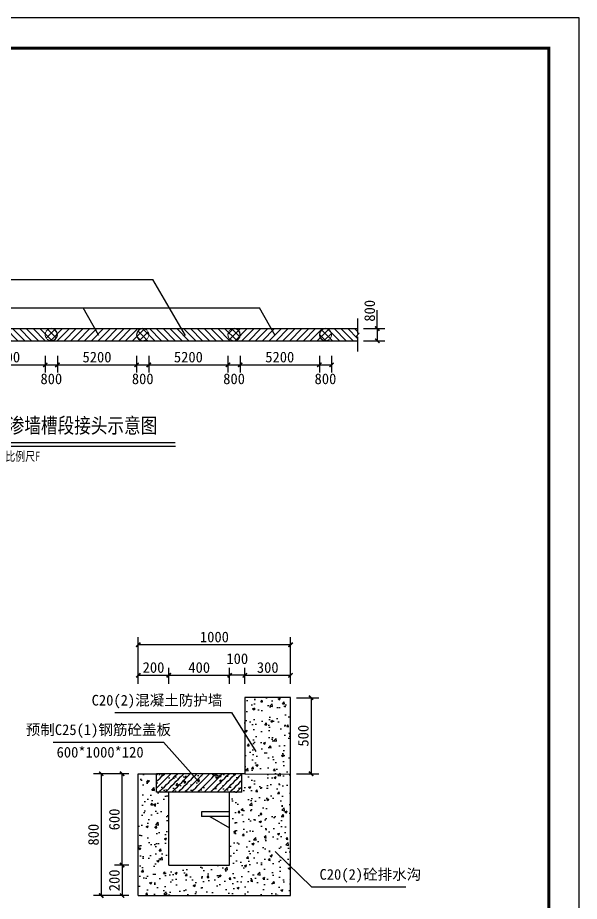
# Model space of a CAD drawing. Header units: millimetres. Extents: x 2456 to 5353, y 685 to 1986.
# Drawn here: x 4122.1 to 4306.5, y 1693.9 to 1984.1 of the extents above; entities that cross this region are included whole.
import ezdxf
from ezdxf.enums import TextEntityAlignment as Align

# ---------------------------------------------------------------- set-up
doc = ezdxf.new("R2010")
doc.units = ezdxf.units.MM
doc.linetypes.add('DASHED2', pattern=[0.375, 0.25, -0.125])
doc.layers.get('0').update_dxf_attribs({"color": 10})
doc.layers.add('0-剖面粗线TS', color=7, linetype='Continuous', lineweight=30)
for name, color, linetype in [('0-外框', 6, 'Continuous'), ('1结构线', 4, 'Continuous'), ('2文字', 7, 'Continuous'), ('TXT-DIM', 7, 'Continuous'), ('TXT-NOTE', 2, 'Continuous'), ('图框', 7, 'Continuous'), ('标注', 7, 'Continuous'), ('标注层', 7, 'Continuous')]:
    doc.layers.add(name, color=color, linetype=linetype)
doc.styles.add('HT', font='', dxfattribs={"width": 0.8})
doc.styles.add('HZ300', font='ROMANS.shx', dxfattribs={"width": 0.7, "bigfont": 'HZTXT5.shx'})
doc.styles.add('HZTXT5', font='romans.shx', dxfattribs={"width": 0.75, "bigfont": 'hztxt5.shx'})
doc.styles.add('宋体', font='')
doc.styles.get('HT').set_extended_font_data('SimHei')
doc.styles.get('宋体').set_extended_font_data('SimSun')
doc.dimstyles.new('BL200', dxfattribs={"dimtxt": 3, "dimasz": 0.01, "dimexe": 2.5, "dimexo": 2, "dimgap": 0.8, "dimtad": 1, "dimdec": 0, "dimlfac": 200, "dimzin": 0, "dimdsep": 46, "dimtxsty": 'HZ300', "dimblk": '_DIMX', "dimcen": 0.09, "dimclrt": 256, "dimaunit": 1, "dimadec": 0, "dimazin": 0, "dimtfac": 1, "dimtdec": 0, "dimtmove": 2, "dimatfit": 3, "dimldrblk": '_DIMX', "dimfxl": 1, "dimfrac": 2, "dimtolj": 1, "dimtzin": 0, "dimarcsym": 0})
doc.dimstyles.new('BZ20', dxfattribs={"dimtxt": 3, "dimasz": 0.01, "dimexe": 2.5, "dimexo": 2, "dimgap": 0.8, "dimtad": 1, "dimdec": 0, "dimlfac": 20, "dimzin": 0, "dimdsep": 46, "dimtxsty": 'HZTXT5', "dimblk": '_DIMX', "dimcen": 0.09, "dimclrt": 256, "dimaunit": 1, "dimadec": 0, "dimazin": 0, "dimtfac": 1, "dimtdec": 0, "dimtmove": 2, "dimatfit": 3, "dimldrblk": '_DIMX', "dimfxl": 1, "dimfrac": 2, "dimtolj": 1, "dimtzin": 0, "dimarcsym": 0})
pattern_1 = [(135, (92.0056, 674.913), (-1.122532, -1.122532), [])]
pattern_2 = [(45, (92.0056, 674.913), (-1.122532, 1.122532), [])]

# ---------------------------------------------------------------- blocks, each defined once
blk = doc.blocks.new('_DIMX')
at = {"const_width": 50}
blk.add_lwpolyline([(-70, -70), (70, 70)], dxfattribs=at)
blk = doc.blocks.new('*D73')
at = {"layer": 'Defpoints', "color": 0, "transparency": 16777216}
for p in [(4221.13, 1875.05), (4225.13, 1875.05), (4225.13, 1870.06)]:
    blk.add_point(p, dxfattribs=at)
at = {"layer": '标注层', "color": 0, "lineweight": -2, "transparency": 16777216}
for p, q in [((4221.13, 1873.05), (4221.13, 1867.56)), ((4225.13, 1873.05), (4225.13, 1867.56)), ((4221.14, 1870.06), (4225.12, 1870.06))]:
    blk.add_line(p, q, dxfattribs=at)
at = {"layer": '标注层', "color": 0, "lineweight": -2, "transparency": 16777216, "xscale": 0.01, "yscale": 0.01, "zscale": 0.01, "rotation": 180}
blk.add_blockref('_DIMX', (4221.13, 1870.06), dxfattribs=at)
at = {"layer": '标注层', "color": 0, "lineweight": -2, "transparency": 16777216, "xscale": 0.01, "yscale": 0.01, "zscale": 0.01}
blk.add_blockref('_DIMX', (4225.13, 1870.06), dxfattribs=at)
at = {"layer": '标注层', "transparency": 16777216, "insert": (4223.13, 1865.46), "char_height": 3.5, "attachment_point": 5, "style": '宋体'}
blk.add_mtext('\\A1;800', dxfattribs=at)
blk = doc.blocks.new('*D74')
at = {"layer": 'Defpoints', "color": 0, "transparency": 16777216}
for p in [(4195.13, 1875.05), (4221.13, 1875.05), (4221.13, 1870.06)]:
    blk.add_point(p, dxfattribs=at)
at = {"layer": '标注层', "color": 0, "lineweight": -2, "transparency": 16777216}
for p, q in [((4195.13, 1873.05), (4195.13, 1867.56)), ((4221.13, 1873.05), (4221.13, 1867.56)), ((4195.14, 1870.06), (4221.12, 1870.06))]:
    blk.add_line(p, q, dxfattribs=at)
at = {"layer": '标注层', "color": 0, "lineweight": -2, "transparency": 16777216, "xscale": 0.01, "yscale": 0.01, "zscale": 0.01, "rotation": 180}
blk.add_blockref('_DIMX', (4195.13, 1870.06), dxfattribs=at)
at = {"layer": '标注层', "color": 0, "lineweight": -2, "transparency": 16777216, "xscale": 0.01, "yscale": 0.01, "zscale": 0.01}
blk.add_blockref('_DIMX', (4221.13, 1870.06), dxfattribs=at)
at = {"layer": '标注层', "transparency": 16777216, "insert": (4208.13, 1872.61), "char_height": 3.5, "attachment_point": 5, "style": '宋体'}
blk.add_mtext('\\A1;5200', dxfattribs=at)
blk = doc.blocks.new('*D75')
at = {"layer": 'Defpoints', "color": 0, "transparency": 16777216}
for p in [(4191.13, 1875.05), (4195.13, 1875.05), (4195.13, 1870.06)]:
    blk.add_point(p, dxfattribs=at)
at = {"layer": '标注层', "color": 0, "lineweight": -2, "transparency": 16777216}
for p, q in [((4191.13, 1873.05), (4191.13, 1867.56)), ((4195.13, 1873.05), (4195.13, 1867.56)), ((4191.14, 1870.06), (4195.12, 1870.06))]:
    blk.add_line(p, q, dxfattribs=at)
at = {"layer": '标注层', "color": 0, "lineweight": -2, "transparency": 16777216, "xscale": 0.01, "yscale": 0.01, "zscale": 0.01, "rotation": 180}
blk.add_blockref('_DIMX', (4191.13, 1870.06), dxfattribs=at)
at = {"layer": '标注层', "color": 0, "lineweight": -2, "transparency": 16777216, "xscale": 0.01, "yscale": 0.01, "zscale": 0.01}
blk.add_blockref('_DIMX', (4195.13, 1870.06), dxfattribs=at)
at = {"layer": '标注层', "transparency": 16777216, "insert": (4193.13, 1865.46), "char_height": 3.5, "attachment_point": 5, "style": '宋体'}
blk.add_mtext('\\A1;800', dxfattribs=at)
blk = doc.blocks.new('*D76')
at = {"layer": 'Defpoints', "color": 0, "transparency": 16777216}
for p in [(4165.13, 1875.05), (4191.13, 1875.05), (4191.13, 1870.06)]:
    blk.add_point(p, dxfattribs=at)
at = {"layer": '标注层', "color": 0, "lineweight": -2, "transparency": 16777216}
for p, q in [((4165.13, 1873.05), (4165.13, 1867.56)), ((4191.13, 1873.05), (4191.13, 1867.56)), ((4165.14, 1870.06), (4191.12, 1870.06))]:
    blk.add_line(p, q, dxfattribs=at)
at = {"layer": '标注层', "color": 0, "lineweight": -2, "transparency": 16777216, "xscale": 0.01, "yscale": 0.01, "zscale": 0.01, "rotation": 180}
blk.add_blockref('_DIMX', (4165.13, 1870.06), dxfattribs=at)
at = {"layer": '标注层', "color": 0, "lineweight": -2, "transparency": 16777216, "xscale": 0.01, "yscale": 0.01, "zscale": 0.01}
blk.add_blockref('_DIMX', (4191.13, 1870.06), dxfattribs=at)
at = {"layer": '标注层', "transparency": 16777216, "insert": (4178.13, 1872.61), "char_height": 3.5, "attachment_point": 5, "style": '宋体'}
blk.add_mtext('\\A1;5200', dxfattribs=at)
blk = doc.blocks.new('*D77')
at = {"layer": 'Defpoints', "color": 0, "transparency": 16777216}
for p in [(4161.13, 1875.05), (4165.13, 1875.05), (4165.13, 1870.06)]:
    blk.add_point(p, dxfattribs=at)
at = {"layer": '标注层', "color": 0, "lineweight": -2, "transparency": 16777216}
for p, q in [((4161.13, 1873.05), (4161.13, 1867.56)), ((4165.13, 1873.05), (4165.13, 1867.56)), ((4161.14, 1870.06), (4165.12, 1870.06))]:
    blk.add_line(p, q, dxfattribs=at)
at = {"layer": '标注层', "color": 0, "lineweight": -2, "transparency": 16777216, "xscale": 0.01, "yscale": 0.01, "zscale": 0.01, "rotation": 180}
blk.add_blockref('_DIMX', (4161.13, 1870.06), dxfattribs=at)
at = {"layer": '标注层', "color": 0, "lineweight": -2, "transparency": 16777216, "xscale": 0.01, "yscale": 0.01, "zscale": 0.01}
blk.add_blockref('_DIMX', (4165.13, 1870.06), dxfattribs=at)
at = {"layer": '标注层', "transparency": 16777216, "insert": (4163.13, 1865.46), "char_height": 3.5, "attachment_point": 5, "style": '宋体'}
blk.add_mtext('\\A1;800', dxfattribs=at)
blk = doc.blocks.new('*D78')
at = {"layer": 'Defpoints', "color": 0, "transparency": 16777216}
for p in [(4135.13, 1875.05), (4161.13, 1875.05), (4161.13, 1870.06)]:
    blk.add_point(p, dxfattribs=at)
at = {"layer": '标注层', "color": 0, "lineweight": -2, "transparency": 16777216}
for p, q in [((4135.13, 1873.05), (4135.13, 1867.56)), ((4161.13, 1873.05), (4161.13, 1867.56)), ((4135.14, 1870.06), (4161.12, 1870.06))]:
    blk.add_line(p, q, dxfattribs=at)
at = {"layer": '标注层', "color": 0, "lineweight": -2, "transparency": 16777216, "xscale": 0.01, "yscale": 0.01, "zscale": 0.01, "rotation": 180}
blk.add_blockref('_DIMX', (4135.13, 1870.06), dxfattribs=at)
at = {"layer": '标注层', "color": 0, "lineweight": -2, "transparency": 16777216, "xscale": 0.01, "yscale": 0.01, "zscale": 0.01}
blk.add_blockref('_DIMX', (4161.13, 1870.06), dxfattribs=at)
at = {"layer": '标注层', "transparency": 16777216, "insert": (4148.13, 1872.61), "char_height": 3.5, "attachment_point": 5, "style": '宋体'}
blk.add_mtext('\\A1;5200', dxfattribs=at)
blk = doc.blocks.new('*D79')
at = {"layer": 'Defpoints', "color": 0, "transparency": 16777216}
for p in [(4131.13, 1875.05), (4135.13, 1875.05), (4135.13, 1870.06)]:
    blk.add_point(p, dxfattribs=at)
at = {"layer": '标注层', "color": 0, "lineweight": -2, "transparency": 16777216}
for p, q in [((4131.13, 1873.05), (4131.13, 1867.56)), ((4135.13, 1873.05), (4135.13, 1867.56)), ((4131.14, 1870.06), (4135.12, 1870.06))]:
    blk.add_line(p, q, dxfattribs=at)
at = {"layer": '标注层', "color": 0, "lineweight": -2, "transparency": 16777216, "xscale": 0.01, "yscale": 0.01, "zscale": 0.01, "rotation": 180}
blk.add_blockref('_DIMX', (4131.13, 1870.06), dxfattribs=at)
at = {"layer": '标注层', "color": 0, "lineweight": -2, "transparency": 16777216, "xscale": 0.01, "yscale": 0.01, "zscale": 0.01}
blk.add_blockref('_DIMX', (4135.13, 1870.06), dxfattribs=at)
at = {"layer": '标注层', "transparency": 16777216, "insert": (4133.13, 1865.46), "char_height": 3.5, "attachment_point": 5, "style": '宋体'}
blk.add_mtext('\\A1;800', dxfattribs=at)
blk = doc.blocks.new('*D80')
at = {"layer": 'Defpoints', "color": 0, "transparency": 16777216}
for p in [(4105.13, 1875.05), (4131.13, 1875.05), (4131.13, 1870.06)]:
    blk.add_point(p, dxfattribs=at)
at = {"layer": '标注层', "color": 0, "lineweight": -2, "transparency": 16777216}
for p, q in [((4105.13, 1873.05), (4105.13, 1867.56)), ((4131.13, 1873.05), (4131.13, 1867.56)), ((4105.14, 1870.06), (4131.12, 1870.06))]:
    blk.add_line(p, q, dxfattribs=at)
at = {"layer": '标注层', "color": 0, "lineweight": -2, "transparency": 16777216, "xscale": 0.01, "yscale": 0.01, "zscale": 0.01, "rotation": 180}
blk.add_blockref('_DIMX', (4105.13, 1870.06), dxfattribs=at)
at = {"layer": '标注层', "color": 0, "lineweight": -2, "transparency": 16777216, "xscale": 0.01, "yscale": 0.01, "zscale": 0.01}
blk.add_blockref('_DIMX', (4131.13, 1870.06), dxfattribs=at)
at = {"layer": '标注层', "transparency": 16777216, "insert": (4118.13, 1872.61), "char_height": 3.5, "attachment_point": 5, "style": '宋体'}
blk.add_mtext('\\A1;5200', dxfattribs=at)
blk = doc.blocks.new('*D88')
at = {"layer": 'Defpoints', "color": 0, "transparency": 16777216}
for p in [(4233.68, 1881.98), (4233.68, 1877.98), (4240.16, 1877.98)]:
    blk.add_point(p, dxfattribs=at)
at = {"layer": '标注层', "color": 0, "lineweight": -2, "transparency": 16777216}
for p, q in [((4235.68, 1881.98), (4242.66, 1881.98)), ((4240.16, 1881.97), (4240.16, 1877.99)), ((4235.68, 1877.98), (4242.66, 1877.98))]:
    blk.add_line(p, q, dxfattribs=at)
at = {"layer": '标注层', "color": 0, "lineweight": -2, "transparency": 16777216, "xscale": 0.01, "yscale": 0.01, "zscale": 0.01}
for p, rotation in [((4240.16, 1881.98), 90), ((4240.16, 1877.98), 270)]:
    blk.add_blockref('_DIMX', p, dxfattribs=dict(at, rotation=rotation))
at = {"layer": '标注层', "transparency": 16777216, "insert": (4237.66, 1887.83), "char_height": 3.5, "attachment_point": 5, "rotation": 90, "style": '宋体'}
blk.add_mtext('\\A1;800', dxfattribs=at)
blk = doc.blocks.new('*D97')
at = {"layer": 'Defpoints', "color": 0, "transparency": 16777216}
for p in [(4171.68, 1768.1), (4161.68, 1763.28), (4171.68, 1763.28)]:
    blk.add_point(p, dxfattribs=at)
at = {"layer": '标注', "color": 0, "lineweight": -2, "transparency": 16777216}
for p, q in [((4161.68, 1765.28), (4161.68, 1770.6)), ((4171.68, 1765.28), (4171.68, 1770.6)), ((4161.69, 1768.1), (4171.67, 1768.1))]:
    blk.add_line(p, q, dxfattribs=at)
at = {"layer": '标注', "color": 0, "lineweight": -2, "transparency": 16777216, "xscale": 0.01, "yscale": 0.01, "zscale": 0.01, "rotation": 180}
blk.add_blockref('_DIMX', (4161.68, 1768.1), dxfattribs=at)
at = {"layer": '标注', "color": 0, "lineweight": -2, "transparency": 16777216, "xscale": 0.01, "yscale": 0.01, "zscale": 0.01}
blk.add_blockref('_DIMX', (4171.68, 1768.1), dxfattribs=at)
at = {"layer": '标注', "transparency": 16777216, "insert": (4166.68, 1770.65), "char_height": 3.5, "attachment_point": 5, "style": '宋体'}
blk.add_mtext('\\A1;200', dxfattribs=at)
blk = doc.blocks.new('*D98')
at = {"layer": 'Defpoints', "color": 0, "transparency": 16777216}
for p in [(4211.68, 1768.1), (4196.68, 1763.28), (4211.68, 1763.28)]:
    blk.add_point(p, dxfattribs=at)
at = {"layer": '标注', "color": 0, "lineweight": -2, "transparency": 16777216}
for p, q in [((4196.68, 1765.28), (4196.68, 1770.6)), ((4211.68, 1765.28), (4211.68, 1770.6)), ((4196.69, 1768.1), (4211.67, 1768.1))]:
    blk.add_line(p, q, dxfattribs=at)
at = {"layer": '标注', "color": 0, "lineweight": -2, "transparency": 16777216, "xscale": 0.01, "yscale": 0.01, "zscale": 0.01, "rotation": 180}
blk.add_blockref('_DIMX', (4196.68, 1768.1), dxfattribs=at)
at = {"layer": '标注', "color": 0, "lineweight": -2, "transparency": 16777216, "xscale": 0.01, "yscale": 0.01, "zscale": 0.01}
blk.add_blockref('_DIMX', (4211.68, 1768.1), dxfattribs=at)
at = {"layer": '标注', "transparency": 16777216, "insert": (4204.18, 1770.65), "char_height": 3.5, "attachment_point": 5, "style": '宋体'}
blk.add_mtext('\\A1;300', dxfattribs=at)
blk = doc.blocks.new('*D99')
at = {"layer": 'Defpoints', "color": 0, "transparency": 16777216}
for p in [(4191.68, 1768.1), (4171.68, 1763.28), (4191.68, 1763.28)]:
    blk.add_point(p, dxfattribs=at)
at = {"layer": '标注', "color": 0, "lineweight": -2, "transparency": 16777216}
for p, q in [((4171.68, 1765.28), (4171.68, 1770.6)), ((4191.68, 1765.28), (4191.68, 1770.6)), ((4171.69, 1768.1), (4191.67, 1768.1))]:
    blk.add_line(p, q, dxfattribs=at)
at = {"layer": '标注', "color": 0, "lineweight": -2, "transparency": 16777216, "xscale": 0.01, "yscale": 0.01, "zscale": 0.01, "rotation": 180}
blk.add_blockref('_DIMX', (4171.68, 1768.1), dxfattribs=at)
at = {"layer": '标注', "color": 0, "lineweight": -2, "transparency": 16777216, "xscale": 0.01, "yscale": 0.01, "zscale": 0.01}
blk.add_blockref('_DIMX', (4191.68, 1768.1), dxfattribs=at)
at = {"layer": '标注', "transparency": 16777216, "insert": (4181.68, 1770.65), "char_height": 3.5, "attachment_point": 5, "style": '宋体'}
blk.add_mtext('\\A1;400', dxfattribs=at)
blk = doc.blocks.new('*D100')
at = {"layer": 'Defpoints', "color": 0, "transparency": 16777216}
for p in [(4191.68, 1768.1), (4191.68, 1763.28), (4196.68, 1763.28)]:
    blk.add_point(p, dxfattribs=at)
at = {"layer": '标注', "color": 0, "lineweight": -2, "transparency": 16777216}
for p, q in [((4191.68, 1765.28), (4191.68, 1770.6)), ((4196.68, 1765.28), (4196.68, 1770.6)), ((4196.67, 1768.1), (4191.69, 1768.1))]:
    blk.add_line(p, q, dxfattribs=at)
at = {"layer": '标注', "color": 0, "lineweight": -2, "transparency": 16777216, "xscale": 0.01, "yscale": 0.01, "zscale": 0.01, "rotation": 180}
blk.add_blockref('_DIMX', (4191.68, 1768.1), dxfattribs=at)
at = {"layer": '标注', "color": 0, "lineweight": -2, "transparency": 16777216, "xscale": 0.01, "yscale": 0.01, "zscale": 0.01}
blk.add_blockref('_DIMX', (4196.68, 1768.1), dxfattribs=at)
at = {"layer": '标注', "transparency": 16777216, "insert": (4194.18, 1773.55), "char_height": 3.5, "attachment_point": 5, "style": '宋体'}
blk.add_mtext('\\A1;100', dxfattribs=at)
blk = doc.blocks.new('*D101')
at = {"layer": 'Defpoints', "color": 0, "transparency": 16777216}
for p in [(4161.68, 1778.13), (4161.68, 1763.28), (4211.68, 1763.28)]:
    blk.add_point(p, dxfattribs=at)
at = {"layer": '标注', "color": 0, "lineweight": -2, "transparency": 16777216}
for p, q in [((4161.68, 1765.28), (4161.68, 1780.63)), ((4211.68, 1765.28), (4211.68, 1780.63)), ((4211.67, 1778.13), (4161.69, 1778.13))]:
    blk.add_line(p, q, dxfattribs=at)
at = {"layer": '标注', "color": 0, "lineweight": -2, "transparency": 16777216, "xscale": 0.01, "yscale": 0.01, "zscale": 0.01, "rotation": 180}
blk.add_blockref('_DIMX', (4161.68, 1778.13), dxfattribs=at)
at = {"layer": '标注', "color": 0, "lineweight": -2, "transparency": 16777216, "xscale": 0.01, "yscale": 0.01, "zscale": 0.01}
blk.add_blockref('_DIMX', (4211.68, 1778.13), dxfattribs=at)
at = {"layer": '标注', "transparency": 16777216, "insert": (4186.68, 1780.68), "char_height": 3.5, "attachment_point": 5, "style": '宋体'}
blk.add_mtext('\\A1;1000', dxfattribs=at)
blk = doc.blocks.new('*D102')
at = {"layer": 'Defpoints', "color": 0, "transparency": 16777216}
for p in [(4211.68, 1760.76), (4211.68, 1735.76), (4218.41, 1735.76)]:
    blk.add_point(p, dxfattribs=at)
at = {"layer": '标注', "color": 0, "lineweight": -2, "transparency": 16777216}
for p, q in [((4213.68, 1760.76), (4220.91, 1760.76)), ((4218.41, 1760.75), (4218.41, 1735.77)), ((4213.68, 1735.76), (4220.91, 1735.76))]:
    blk.add_line(p, q, dxfattribs=at)
at = {"layer": '标注', "color": 0, "lineweight": -2, "transparency": 16777216, "xscale": 0.01, "yscale": 0.01, "zscale": 0.01}
for p, rotation in [((4218.41, 1760.76), 90), ((4218.41, 1735.76), 270)]:
    blk.add_blockref('_DIMX', p, dxfattribs=dict(at, rotation=rotation))
at = {"layer": '标注', "transparency": 16777216, "insert": (4215.86, 1748.26), "char_height": 3.5, "attachment_point": 5, "rotation": 90, "style": '宋体'}
blk.add_mtext('\\A1;500', dxfattribs=at)
blk = doc.blocks.new('*D103')
at = {"layer": 'Defpoints', "color": 0, "transparency": 16777216}
for p in [(4156.38, 1735.76), (4160.6, 1735.76), (4160.6, 1705.76)]:
    blk.add_point(p, dxfattribs=at)
at = {"layer": '标注', "color": 0, "lineweight": -2, "transparency": 16777216}
for p, q in [((4158.6, 1735.76), (4153.88, 1735.76)), ((4156.38, 1705.77), (4156.38, 1735.75)), ((4158.6, 1705.76), (4153.88, 1705.76))]:
    blk.add_line(p, q, dxfattribs=at)
at = {"layer": '标注', "color": 0, "lineweight": -2, "transparency": 16777216, "xscale": 0.01, "yscale": 0.01, "zscale": 0.01}
for p, rotation in [((4156.38, 1735.76), 90), ((4156.38, 1705.76), 270)]:
    blk.add_blockref('_DIMX', p, dxfattribs=dict(at, rotation=rotation))
at = {"layer": '标注', "transparency": 16777216, "insert": (4153.83, 1720.76), "char_height": 3.5, "attachment_point": 5, "rotation": 90, "style": '宋体'}
blk.add_mtext('\\A1;600', dxfattribs=at)
blk = doc.blocks.new('*D104')
at = {"layer": 'Defpoints', "color": 0, "transparency": 16777216}
for p in [(4160.6, 1705.76), (4156.38, 1695.76), (4160.6, 1695.76)]:
    blk.add_point(p, dxfattribs=at)
at = {"layer": '标注', "color": 0, "lineweight": -2, "transparency": 16777216}
for p, q in [((4158.6, 1705.76), (4153.88, 1705.76)), ((4156.38, 1705.75), (4156.38, 1695.77)), ((4158.6, 1695.76), (4153.88, 1695.76))]:
    blk.add_line(p, q, dxfattribs=at)
at = {"layer": '标注', "color": 0, "lineweight": -2, "transparency": 16777216, "xscale": 0.01, "yscale": 0.01, "zscale": 0.01}
for p, rotation in [((4156.38, 1705.76), 90), ((4156.38, 1695.76), 270)]:
    blk.add_blockref('_DIMX', p, dxfattribs=dict(at, rotation=rotation))
at = {"layer": '标注', "transparency": 16777216, "insert": (4153.83, 1700.76), "char_height": 3.5, "attachment_point": 5, "rotation": 90, "style": '宋体'}
blk.add_mtext('\\A1;200', dxfattribs=at)
blk = doc.blocks.new('*D105')
at = {"layer": 'Defpoints', "color": 0, "transparency": 16777216}
for p in [(4160.6, 1735.76), (4149.52, 1695.76), (4160.6, 1695.76)]:
    blk.add_point(p, dxfattribs=at)
at = {"layer": '标注', "color": 0, "lineweight": -2, "transparency": 16777216}
for p, q in [((4158.6, 1735.76), (4147.02, 1735.76)), ((4149.52, 1735.75), (4149.52, 1695.77)), ((4158.6, 1695.76), (4147.02, 1695.76))]:
    blk.add_line(p, q, dxfattribs=at)
at = {"layer": '标注', "color": 0, "lineweight": -2, "transparency": 16777216, "xscale": 0.01, "yscale": 0.01, "zscale": 0.01}
for p, rotation in [((4149.52, 1735.76), 90), ((4149.52, 1695.76), 270)]:
    blk.add_blockref('_DIMX', p, dxfattribs=dict(at, rotation=rotation))
at = {"layer": '标注', "transparency": 16777216, "insert": (4146.97, 1715.76), "char_height": 3.5, "attachment_point": 5, "rotation": 90, "style": '宋体'}
blk.add_mtext('\\A1;800', dxfattribs=at)

msp = doc.modelspace()

# ---------------------------------------------------------------- hatches: boundary and pattern name
at = {"linetype": 'DASHED2', "lineweight": 0, "ltscale": 0.2}
h = msp.add_hatch(dxfattribs=at)
h.set_pattern_fill('ANSI31', color=0, scale=0.5, angle=90, style=0)
h.set_pattern_definition(pattern_1)
h.paths.add_polyline_path([(4133.1285, 1881.985), (4103.1285, 1881.985, 1), (4103.1285, 1877.985), (4133.1285, 1877.985, 1)])
h = msp.add_hatch(dxfattribs=at)
h.set_pattern_fill('ANSI31', color=0, scale=0.5, angle=90, style=0)
h.set_pattern_definition(pattern_1)
h.paths.add_polyline_path([(4193.1285, 1881.985), (4163.1285, 1881.985, 1), (4163.1285, 1877.985), (4193.1285, 1877.985, 1)])
h = msp.add_hatch(dxfattribs=at)
h.set_pattern_fill('ANSI31', color=0, scale=0.5, angle=90, style=0)
h.set_pattern_definition(pattern_1)
edge = h.paths.add_edge_path()
edge.add_arc((4223.1285, 1879.985), 2, 0, 360)
edge = h.paths.add_edge_path()
edge.add_line((4233.6824, 1877.985), (4233.6824, 1881.985))
edge.add_line((4233.6824, 1881.985), (4223.1285, 1881.985))
edge.add_arc((4223.1285, 1879.985), 2, -90, 90, ccw=False)
edge.add_line((4223.1285, 1877.985), (4233.6824, 1877.985))
h = msp.add_hatch()
h.set_pattern_fill('钢筋混凝土', color=0, angle=45, style=0)
h.set_pattern_definition([(95, (4188.649, 1732.937), (5.5155, 4.628), [0.75, -8.25]), (40, (4188.649, 1732.937), (-6.3, 4.3377), [0.6, -6.6]), (145.45, (4189.109, 1733.3225), (-0.7844, 8.9658), [0.6374, -7.0114]), (91.184, (4187.235, 1734.351), (8.717, 6.376), [1.125, -12.375]), (141.636, (4187.961, 1734.882), (-0.279, 13.497), [0.956, -10.517]), (36.184, (4187.235, 1734.351), (-0.279, 13.497), [0.9, -9.9]), (66, (4188.2957, 1734.7046), (7.0677, 1.3738), [0.75, -8.25]), (11, (4188.296, 1734.7046), (-3.407, 6.848), [0.6, -6.6]), (116.45, (4188.885, 1734.819), (3.6606, 8.222), [0.6374, -7.0114]), (82.5, (4188.6492, 1732.9369), (-2.26793, 2.4399), [0, -6.52, 0, -6.7, 0, -6.625]), (52.5, (4188.6492, 1732.937), (-0.9287, 4.6491), [0, -3.82, 0, -6.37, 0, -2.525]), (12.5, (4187.0724, 1731.36), (3.93418, 3.6152), [0, -2.5, 0, -7.8, 0, -10.35]), (2.5, (4186.3653, 1730.653), (3.4159, 4.8316), [0, -3.25, 0, -5.18, 0, -7.35]), (45, (4188.6492, 1732.9369), (-1.06066, 1.06066), [1])])
h.paths.add_polyline_path([(4195.6771, 1735.7614), (4175.6771, 1735.7614), (4167.6771, 1735.7614), (4167.6771, 1729.7614), (4195.6771, 1729.7614)])
at = {"layer": '1结构线', "linetype": 'Continuous'}
h = msp.add_hatch(dxfattribs=at)
h.set_pattern_fill('混凝土2', color=0, style=0)
h.set_pattern_definition([(50, (4208.8156, 1721.777), (7.1726, -0.6275), [0.75, -8.25]), (355, (4208.8156, 1721.777), (-1.3875, 7.5219), [0.6, -6.6]), (100.451, (4209.413, 1721.725), (5.7851, 6.8944), [0.6374, -7.0114]), (46.184, (4208.816, 1723.777), (10.6724, -1.6552), [1.125, -12.375]), (96.636, (4209.705, 1723.639), (9.3466, 9.7412), [0.9561, -10.5171]), (351.184, (4208.816, 1723.777), (9.3466, 9.7412), [0.9, -9.9]), (21, (4209.8156, 1723.277), (5.96907, -4.0262), [0.75, -8.25]), (326, (4209.8156, 1723.277), (2.43315, 7.2515), [0.6, -6.6]), (71.451, (4210.313, 1722.9415), (8.4022, 3.2253), [0.6374, -7.0114]), (37.5, (4208.8156, 1721.777), (0.1216, 3.32894), [0, -6.52, 0, -6.7, 0, -6.625]), (7.5, (4208.8156, 1721.777), (2.6307, 3.94412), [0, -3.82, 0, -6.37, 0, -2.525]), (327.5, (4206.5856, 1721.777), (5.33822, -0.22555), [0, -2.5, 0, -7.8, 0, -10.35]), (317.5, (4205.5856, 1721.777), (5.83186, 1.00105), [0, -3.25, 0, -5.18, 0, -7.35])])
h.paths.add_polyline_path([(4211.6771, 1735.7614), (4211.6831, 1760.7614), (4196.6771, 1760.7614), (4196.6771, 1735.7614), (4195.6771, 1735.7614), (4195.6771, 1729.7614), (4191.6771, 1729.7614), (4191.6771, 1705.7614), (4171.6771, 1705.7614), (4171.6771, 1729.7614), (4167.6771, 1729.7614), (4167.6771, 1735.7614), (4161.6771, 1735.7614), (4161.6771, 1695.7614), (4211.6771, 1695.7614)])
at = {"layer": '标注层'}
h = msp.add_hatch(dxfattribs=at)
h.set_pattern_fill('ANSI31', color=0, scale=0.5, style=0)
h.set_pattern_definition(pattern_2)
h.paths.add_polyline_path([(4163.1285, 1881.985), (4133.1285, 1881.985, 1), (4133.1285, 1877.985), (4163.1285, 1877.985, 1)])
h = msp.add_hatch(dxfattribs=at)
h.set_pattern_fill('ANSI31', color=0, scale=0.5, style=0)
h.set_pattern_definition(pattern_2)
h.paths.add_polyline_path([(4223.1285, 1881.985), (4193.1285, 1881.985, 1), (4193.1285, 1877.985), (4223.1285, 1877.985, 1)])

# ---------------------------------------------------------------- linework, layer by layer
at = {"color": 0}
for p, q in [((4046.4404, 1898.1308), (4166.5108, 1898.1308)), ((4177.1369, 1879.748), (4166.5108, 1898.1308)), ((4029.2336, 1888.7587), (4201.4562, 1888.7587)), ((4148.7579, 1879.748), (4143.5493, 1888.7587)), ((4206.6648, 1879.748), (4201.4562, 1888.7587)), ((4233.6824, 1885.3092), (4233.6824, 1880.5157)), ((3990.9614, 1881.985), (4233.6824, 1881.985)), ((3990.9614, 1877.985), (4233.6824, 1877.985)), ((4234.1753, 1880.5157), (4233.1615, 1879.284)), ((4233.1615, 1879.284), (4233.6824, 1879.284)), ((4233.6824, 1880.5157), (4234.1753, 1880.5157)), ((4233.6824, 1879.284), (4233.6824, 1874.4661))]:
    msp.add_line(p, q, dxfattribs=at)
at = {"color": 0, "flags": 128}
for points in [[(4191.6771, 1723.2614), (4182.4323, 1723.2614)], [(4182.4323, 1723.2614), (4182.4323, 1721.7614)], [(4191.6771, 1721.7614), (4182.4323, 1721.7614)], [(4185.1618, 1721.7614), (4191.6771, 1718.0114)]]:
    msp.add_lwpolyline(points, dxfattribs=at)
at = {"color": 0, "linetype": 'DASHED2', "lineweight": 0, "ltscale": 0.2}
for centre, start, end in [((4133.1285, 1879.985), 90, 270), ((4163.1285, 1879.985), 270, 90), ((4193.1285, 1879.985), 90, 270), ((4223.1285, 1879.985), 270, 90)]:
    msp.add_arc(centre, 2, start, end, dxfattribs=at)
at = {"layer": '0-剖面粗线TS', "color": 0, "flags": 128}
msp.add_lwpolyline([(4211.6831, 1735.4613), (4211.6831, 1760.7614), (4196.6771, 1760.7614), (4196.6771, 1735.7614)], dxfattribs=at)
at = {"layer": '0-剖面粗线TS', "color": 0, "linetype": 'Continuous', "flags": 128}
for points in [[(4161.6771, 1695.7614), (4161.6771, 1735.7614)], [(4161.6771, 1735.7614), (4167.6771, 1735.7614)], [(4167.6771, 1729.7614), (4167.6771, 1735.7614)], [(4196.6771, 1735.7614), (4167.6771, 1735.7614)], [(4195.6771, 1729.7614), (4195.6771, 1735.7614)], [(4196.6771, 1735.7614), (4211.6771, 1735.6435)], [(4211.6771, 1695.7614), (4211.6771, 1735.7614)], [(4195.6771, 1729.7614), (4167.6771, 1729.7614)], [(4171.6771, 1705.7614), (4171.6771, 1729.7614)], [(4191.6771, 1705.7614), (4191.6771, 1729.7614)], [(4171.6771, 1705.7614), (4191.6771, 1705.7614)], [(4161.6771, 1695.7614), (4211.6771, 1695.7614)]]:
    msp.add_lwpolyline(points, dxfattribs=at)
at = {"layer": '0-外框', "color": 0}
msp.add_lwpolyline([(4306.4853, 1390.1049), (4306.4853, 1984.1049), (3465.4853, 1984.1049), (3465.4853, 1390.1049)], close=True, dxfattribs=at)
at = {"layer": '2文字', "color": 0}
for p, q in [((4153.9301, 1755.9123), (4192.3108, 1755.9123)), ((4192.3108, 1755.9123), (4200.3258, 1743.048)), ((4133.6951, 1746.1258), (4169.9589, 1746.1258)), ((4169.9589, 1746.1258), (4181.6229, 1733.0121)), ((4218.5617, 1698.6501), (4206.6026, 1710.2391)), ((4218.5617, 1698.6501), (4249.5472, 1698.6501))]:
    msp.add_line(p, q, dxfattribs=at)
at = {"layer": 'TXT-DIM', "color": 0, "ltscale": 3}
for centre, start, end in [((4133.1285, 1879.985), 270, 90), ((4163.1285, 1879.985), 90, 270), ((4193.1285, 1879.985), 270, 90), ((4223.1285, 1879.985), 90, 270)]:
    msp.add_arc(centre, 2, start, end, dxfattribs=at)
at = {"layer": 'TXT-NOTE', "color": 0}
msp.add_line((4173.8483, 1843.301), (4079.8615, 1843.301), dxfattribs=at)
at = {"layer": 'TXT-NOTE', "color": 0, "const_width": 0.5, "flags": 128}
msp.add_lwpolyline([(4173.8555, 1844.501), (4079.8455, 1844.501)], dxfattribs=at)
at = {"layer": '图框', "color": 0, "const_width": 1}
msp.add_lwpolyline([(3490.4853, 1400.1049), (3490.4853, 1974.1049), (4296.4853, 1974.1049), (4296.4853, 1400.1049), (3490.4853, 1400.1049)], dxfattribs=at)
at = {"layer": '标注层', "color": 0, "ltscale": 3}
msp.add_line((4240.16, 1881.985), (4240.16, 1888.0503), dxfattribs=at)

# ---------------------------------------------------------------- texts
at = {"layer": 'TXT-DIM', "color": 0, "linetype": 'Continuous', "style": '宋体'}
for s, p in [('C20(2)混凝土防护墙', (4167.8326, 1759.9272)), ('预制C25(1)钢筋砼盖板', (4148.5909, 1750.2406)), ('600*1000*120', (4149.1476, 1742.8512)), ('C20(2)砼排水沟', (4237.8794, 1702.7236))]:
    msp.add_text(s, height=3.5, dxfattribs=at).set_placement(p, align=Align.MIDDLE_CENTER)
at = {"layer": 'TXT-NOTE', "color": 0, "style": 'HT', "width": 0.8}
for s, height, p in [('塑性混凝土防渗墙槽段接头示意图', 5, (4126.9962, 1847.6554)), ('比例尺F', 3, (4123.7423, 1838.528))]:
    msp.add_text(s, height=height, dxfattribs=at).set_placement(p, align=Align.CENTER)

# ---------------------------------------------------------------- dimensions: what is measured, and where the dimension line sits
at = {"layer": '标注', "color": 0}
for base, p1, p2, picture, middle in [((4161.6771, 1778.1323), (4211.6831, 1763.2789), (4161.6771, 1763.2789), '*D101', (4186.6801, 1780.6823)), ((4191.6771, 1768.0969), (4196.6771, 1763.2789), (4191.6771, 1763.2789), '*D100', (4194.1771, 1773.5469)), ((4171.6771, 1768.0969), (4161.6771, 1763.2789), (4171.6771, 1763.2789), '*D97', (4166.6771, 1770.6469)), ((4191.6771, 1768.0969), (4171.6771, 1763.2789), (4191.6771, 1763.2789), '*D99', (4181.6771, 1770.6469)), ((4211.6831, 1768.0969), (4196.6771, 1763.2789), (4211.6831, 1763.2789), '*D98', (4204.1801, 1770.6469))]:
    dim = msp.add_linear_dim(base=base, p1=p1, p2=p2, dimstyle='BZ20', override={"dimtxt": 3.5, "dimtxsty": '宋体'}, dxfattribs=at)
    dim.commit()
    dim.dimension.update_dxf_attribs({"geometry": picture, "text_midpoint": middle})
for base, p1, p2, picture, middle in [((4218.4108, 1735.7614), (4211.6771, 1760.7614), (4211.6771, 1735.7614), '*D102', (4215.8608, 1748.2614)), ((4149.5217, 1695.7614), (4160.5959, 1735.7614), (4160.5959, 1695.7614), '*D105', (4146.9717, 1715.7614)), ((4156.3828, 1735.7614), (4160.5959, 1705.7614), (4160.5959, 1735.7614), '*D103', (4153.8328, 1720.7614)), ((4156.3828, 1695.7614), (4160.5959, 1705.7614), (4160.5959, 1695.7614), '*D104', (4153.8328, 1700.7614))]:
    dim = msp.add_linear_dim(base=base, p1=p1, p2=p2, angle=90, dimstyle='BZ20', override={"dimtxt": 3.5, "dimtxsty": '宋体'}, dxfattribs=at)
    dim.commit()
    dim.dimension.update_dxf_attribs({"geometry": picture, "text_midpoint": middle})
at = {"layer": '标注层', "color": 0}
dim = msp.add_linear_dim(base=(4240.16, 1877.985), p1=(4233.6824, 1881.985), p2=(4233.6824, 1877.985), angle=90, dimstyle='BL200', override={"dimtxt": 3.5, "dimtxsty": '宋体'}, dxfattribs=at)
dim.commit()
dim.dimension.update_dxf_attribs({"geometry": '*D88', "text_midpoint": (4237.6647, 1887.8339), "dimtype": 160})
for base, p1, p2, picture, middle in [((4131.1285, 1870.06), (4105.1285, 1875.0506), (4131.1285, 1875.0506), '*D80', (4118.1285, 1872.61)), ((4161.1285, 1870.06), (4135.1285, 1875.0506), (4161.1285, 1875.0506), '*D78', (4148.1285, 1872.61)), ((4191.1285, 1870.06), (4165.1285, 1875.0506), (4191.1285, 1875.0506), '*D76', (4178.1285, 1872.61)), ((4221.1285, 1870.06), (4195.1285, 1875.0506), (4221.1285, 1875.0506), '*D74', (4208.1285, 1872.61))]:
    dim = msp.add_linear_dim(base=base, p1=p1, p2=p2, dimstyle='BL200', override={"dimtxt": 3.5, "dimtxsty": '宋体'}, dxfattribs=at)
    dim.commit()
    dim.dimension.update_dxf_attribs({"geometry": picture, "text_midpoint": middle})
for base, p1, p2, picture, middle in [((4135.1285, 1870.06), (4131.1285, 1875.0506), (4135.1285, 1875.0506), '*D79', (4133.1285, 1865.4605)), ((4165.1285, 1870.06), (4161.1285, 1875.0506), (4165.1285, 1875.0506), '*D77', (4163.1285, 1865.4605)), ((4195.1285, 1870.06), (4191.1285, 1875.0506), (4195.1285, 1875.0506), '*D75', (4193.1285, 1865.4605)), ((4225.1285, 1870.06), (4221.1285, 1875.0506), (4225.1285, 1875.0506), '*D73', (4223.1285, 1865.4605))]:
    dim = msp.add_linear_dim(base=base, p1=p1, p2=p2, dimstyle='BL200', override={"dimtxt": 3.5, "dimtxsty": '宋体'}, dxfattribs=at)
    dim.commit()
    dim.dimension.update_dxf_attribs({"geometry": picture, "text_midpoint": middle, "dimtype": 160})

doc.saveas('drawing.dxf')
